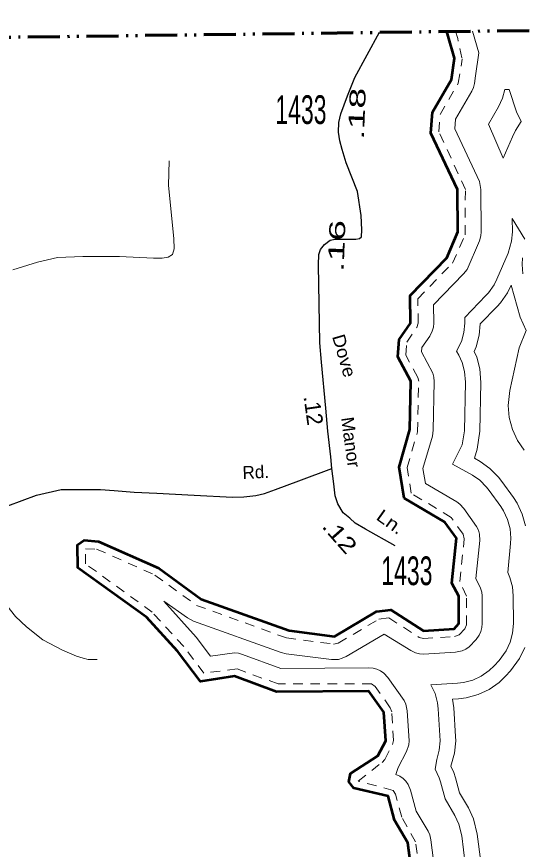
# Model space of a CAD drawing. Extents: x 670138 to 708207, y 272532 to 310582.
# Drawn here: x 705435 to 706228, y 309276 to 310581 of the extents above; entities that cross this region are included whole.
import ezdxf
from ezdxf.enums import TextEntityAlignment as Align

# ---------------------------------------------------------------- set-up
doc = ezdxf.new("R2010")
doc.units = 0
doc.header["$LTSCALE"] = 10
for name, pattern in [('DASH_DOUBLE_DOT', [9.2, 5, -1.2, 0.3, -1.2, 0.3, -1.2]), ('DOTTED', [1.5, 0.3, -1.2]), ('SHORT_DASHED', [2.7, 1.5, -1.2])]:
    doc.linetypes.add(name, pattern=pattern)
for name, color, linetype, lineweight in [('11', 7, 'Continuous', 40), ('17', 7, 'Continuous', 40), ('32', 7, 'Continuous', 25), ('35', 7, 'Continuous', 13), ('52', 7, 'SHORT_DASHED', 60), ('60', 7, 'Continuous', 40), ('61', 7, 'DOTTED', 13)]:
    doc.layers.add(name, color=color, linetype=linetype, lineweight=lineweight)
doc.layers.add('8', color=7, linetype='Continuous')

msp = doc.modelspace()

# ---------------------------------------------------------------- linework, layer by layer
at = {"layer": '32'}
for points in [[(705929.44, 309872.9), (705928.24, 309891.49), (705923.44, 309931.68), (705920.45, 309967.67), (705913.25, 310039.65), (705910.86, 310070.24), (705908.46, 310192.36), (705909.06, 310208.56), (705912.06, 310216.35), (705918.05, 310224.15), (705927.04, 310230.75), (705934.83, 310232.55), (705967.2, 310232.55), (705973.2, 310233.75), (705976.2, 310236.15), (705976.8, 310246.94), (705975.6, 310269.74), (705969.6, 310307.05), (705952.22, 310352.03), (705945.62, 310373.03), (705942.03, 310386.82), (705940.23, 310400.02), (705940.83, 310415.61), (705943.83, 310428.81), (705954.02, 310457), (705965.42, 310485.84), (706004.35, 310556.82)], [(705421.68, 309814.47), (705466.25, 309831.3), (705505.04, 309840.24), (705566.85, 309840.03), (705588.09, 309838.35), (705619.62, 309835.82), (705654.94, 309834.56), (705713.81, 309831.2), (705773.73, 309828.04), (705791.81, 309828.88), (705810.31, 309830.99), (705823.94, 309833.91), (705841.32, 309839.91), (705877.84, 309853.57), (705929.44, 309872.9)], [(706028.95, 309751.62), (705982.5, 309777.75), (705966.01, 309787.61), (705957.69, 309795), (705947.16, 309803.75), (705939.03, 309817.6), (705934.85, 309830.22), (705932.68, 309849.07), (705929.44, 309872.9)]]:
    msp.add_lwpolyline(points, dxfattribs=at)
at = {"layer": '35'}
msp.add_line((705673.45, 310316.45), (705674.3, 310355.47), dxfattribs=at)
for points in [[(705429.24, 310184.63), (705468.17, 310196.61), (705499.16, 310203.62), (705539.37, 310205.26), (705596.7, 310205.32), (705649.73, 310202.82), (705663.76, 310202.98), (705672.84, 310204.26), (705679.51, 310208.61), (705682.44, 310217.15), (705681.71, 310233.64), (705673.45, 310316.45)], [(705362.18, 309788.38), (705373.49, 309761.02), (705386.69, 309728.28), (705405.41, 309687.01), (705419.7, 309658.51), (705433.3, 309641.02), (705450.55, 309624.71), (705476.33, 309604.32), (705507.03, 309588.13), (705529.06, 309578.68), (705539.43, 309575.7), (705547.38, 309573.93), (705561.43, 309573.47)]]:
    msp.add_lwpolyline(points, dxfattribs=at)
at = {"layer": '52', "linetype": 'DASH_DOUBLE_DOT', "lineweight": 70}
msp.add_lwpolyline([(695972.77, 310349.19), (696727.96, 310377.02), (697746.4, 310412.83), (698472.32, 310437.31), (699175.79, 310461.52), (699590.17, 310467.8), (700563.95, 310481.98), (701359.2, 310492.31), (702729.73, 310510.75), (704274.33, 310537.04), (704694.03, 310551.01), (705268.99, 310547.26), (706338.47, 310561.16), (707219.62, 310574.33), (707670.66, 310581.32), (708126.56, 310579.23)], dxfattribs=at)
at = {"layer": '60', "lineweight": 53}
msp.add_line((706111.81, 310550.94), (706109.69, 310558.19), dxfattribs=at)
msp.add_lwpolyline([(706054.31, 309242.66), (706048.81, 309286.47), (706028.06, 309321.66), (706017.69, 309359.25), (705964.06, 309372.03), (705956.44, 309381.72), (705958.88, 309394.81), (706001.88, 309422.62), (706014.06, 309446.12), (706011.31, 309491.06), (705987.81, 309524.09), (705843.06, 309523.12), (705776.94, 309547.41), (705723.56, 309539.22), (705687.62, 309586.78), (705638.81, 309639.78), (705531.25, 309717.38), (705530.94, 309753.38), (705541, 309760.81), (705563.88, 309758.75), (705658.31, 309716.62), (705724.81, 309668.31), (705862.56, 309619), (705933.56, 309609.94), (705999.44, 309648.66), (706022, 309651.56), (706073.19, 309618.66), (706121.31, 309621.69), (706128.94, 309629.97), (706128.62, 309672.97), (706118, 309693.56), (706125, 309763.88), (706107, 309789.16), (706043, 309826.56), (706035.06, 309875.25), (706052.12, 309933.97), (706053.69, 310010.06), (706032.94, 310048.25), (706035.38, 310075.38), (706052.75, 310101.09), (706052.44, 310144.12), (706110.06, 310203.5), (706127.44, 310244.25), (706126.81, 310310.25), (706085.06, 310398.59), (706087.5, 310431.69), (706117.38, 310482.97), (706121.94, 310516.19), (706111.81, 310550.94)], dxfattribs=at)
at = {"layer": '61', "linetype": 'SHORT_DASHED'}
for points in [[(706133.31, 310516.68), (706127.02, 310547.24), (706123.73, 310558.37)], [(706066.5, 309242.66), (706060.94, 309288), (706039.44, 309326.47), (706029.44, 309362.47), (706025.56, 309368.56), (705971, 309382.91), (706008.5, 309412.41), (706012.69, 309417.03), (706024.88, 309440.5), (706026.25, 309446.88), (706023.5, 309491.81), (706021.19, 309498.12), (705997.75, 309531.16), (705992, 309535.56), (705845.19, 309535.34), (705781.12, 309558.88), (705728.94, 309552.38), (705697.38, 309594.12), (705647.81, 309648.03), (705543.38, 309723.66), (705543.19, 309747.28), (705560.75, 309746.78), (705652.25, 309706), (705717.62, 309658.47), (705858.44, 309607.5), (705932.06, 309597.84), (705939.69, 309599.38), (706003.44, 309636.88), (706019.12, 309638.91), (706066.56, 309608.41), (706073.19, 309606.47), (706122.12, 309609.5), (706129.19, 309612.34), (706137.94, 309621.75), (706141, 309627.88), (706140.88, 309673.06), (706130.5, 309695.97), (706137.12, 309762.69), (706135.56, 309769.97), (706116.94, 309796.25), (706054.12, 309834.19), (706047.56, 309874.47), (706063.88, 309930.56), (706065.88, 310009.81), (706064.44, 310015.88), (706045.44, 310050.81), (706047.25, 310071.16), (706062.88, 310094.28), (706064.94, 310101.09), (706064.62, 310139.22), (706118.81, 310195.03), (706138.62, 310239.47), (706139, 310310.38), (706097.5, 310400.91), (706099.44, 310428), (706127.88, 310476.81), (706134.06, 310514.53), (706133.94, 310515.04)]]:
    msp.add_lwpolyline(points, dxfattribs=at)
at = {"layer": '61', "linetype": 'Continuous'}
for points in [[(706155.03, 310488.53), (706160.26, 310524.77), (706150.19, 310558.72)], [(706070.38, 310056), (706070.94, 310062.72), (706083.06, 310080.62), (706087.12, 310088.59), (706088.81, 310094.75), (706089.31, 310101.09), (706089.12, 310129.41), (706136.31, 310178.03), (706141.75, 310185.22), (706161.12, 310229.91), (706163.44, 310237.91), (706164, 310244.25), (706163.38, 310310.59), (706161.19, 310322.78), (706122.25, 310405.5), (706123.38, 310420.59), (706149, 310464.53), (706151.75, 310470.44), (706153.38, 310476.62), (706155.03, 310488.53)], [(706138.94, 309253.28), (706133.44, 309297.09), (706128.94, 309315.66), (706122.75, 309329.12), (706107.31, 309355.25), (706100, 309381.94), (706097.88, 309388.44), (706091.62, 309401.91), (706094.19, 309416.94), (706098.12, 309431.31), (706099.38, 309446.12), (706096.5, 309496.28), (706095.38, 309505.88), (706091.5, 309520.25), (706085.06, 309534), (706126.69, 309536.5), (706136.12, 309537.62), (706150.5, 309541.47), (706164, 309547.75), (706176.19, 309556.31), (706184.19, 309563.97), (706191.81, 309572.28), (706202.88, 309587.31), (706209.12, 309600.81), (706213, 309615.16), (706214.31, 309630), (706214, 309673.56), (706212.69, 309687.78), (706208.81, 309702.16), (706205.38, 309710.03), (706209.88, 309755.44), (706210.31, 309763.88), (706209.06, 309778.72), (706205.19, 309793.06), (706198.94, 309806.56), (706194.56, 309813.38), (706176.56, 309838.66), (706172.38, 309844.03), (706161.88, 309854.56), (706150.06, 309862.84), (706118.75, 309880.06), (706122.5, 309887.34), (706134.12, 309910.16), (706137.5, 309932.25), (706139, 310008.38), (706137.69, 310024.91), (706133.81, 310039.25), (706128.62, 310050.81), (706125.31, 310056.97), (706132.94, 310071.91), (706136.81, 310086.28), (706138.12, 310101.09), (706138, 310109.78), (706171.31, 310144.09), (706175.44, 310148.66), (706183.94, 310160.84), (706188.56, 310170.03), (706205.94, 310210.78), (706211.5, 310229.44), (706212.75, 310244.25), (706212.62, 310265.03), (706232.12, 310232.41)], [(706228.62, 310203.09), (706228, 310192.91), (706229.31, 310178.09)], [(706233.06, 309782.94), (706228.06, 309801.41), (706220, 309818.75), (706214.38, 309827.5), (706196.38, 309852.78), (706191.06, 309859.69), (706177.56, 309873.22), (706162.31, 309883.91), (706153.44, 309889.16), (706157.5, 309903.34), (706161.88, 309931.78), (706163.38, 310007.88), (706161.69, 310029.12), (706156.75, 310047.59), (706152.62, 310056.72), (706155.88, 310063.56), (706160.81, 310082.06), (706162.38, 310099.84), (706188.81, 310127.12), (706194.12, 310133), (706205.06, 310148.66), (706211, 310160.47), (706224.88, 310110.34), (706234.19, 310089.62), (706223.31, 310062.03), (706208.69, 309995.44), (706206.06, 309971.91), (706207.75, 309952.84), (706212.69, 309934.38), (706220.75, 309917.03), (706231.31, 309902.03)], [(706090.88, 309242.66), (706085.06, 309291.03), (706083.19, 309298.97), (706080.5, 309304.75), (706062.06, 309336.03), (706053, 309368.97), (706049.44, 309377.53), (706045.75, 309382.75), (706041.25, 309387.25), (706036, 309390.91), (706030.19, 309393.59), (706033.56, 309404.34), (706046.5, 309429.28), (706050.12, 309439.78), (706050.62, 309446.12), (706047.81, 309493.28), (706045.69, 309503.59), (706043, 309509.34), (706017.62, 309545.28), (706011.38, 309552.12), (706006.12, 309555.78), (706000.31, 309558.47), (705994.19, 309560.12), (705987.81, 309560.69), (705849.44, 309559.75), (705789.5, 309581.75), (705783.25, 309583.44), (705776.94, 309584), (705739.56, 309578.69), (705716.81, 309608.84), (705666.25, 309665.28), (705703.31, 309638.75), (705712.44, 309633.88), (705850.25, 309584.53), (705857.94, 309582.69), (705928.94, 309573.66), (705939.94, 309573.91), (705946.06, 309575.56), (705951.88, 309578.25), (706011.56, 309613.34), (706053.38, 309587.88), (706060.69, 309584.28), (706066.88, 309582.62), (706073.19, 309582.06), (706123.62, 309585.19), (706133.81, 309587.31), (706139.62, 309590), (706144.88, 309593.66), (706155.94, 309605.25), (706160.69, 309611.69), (706163.31, 309617.47), (706165, 309623.62), (706165.56, 309629.97), (706165.25, 309673.22), (706164.69, 309679.31), (706163, 309685.47), (706155.5, 309700.75), (706161.44, 309760.28), (706161.06, 309770.22), (706159.38, 309776.41), (706156.69, 309782.19), (706136.81, 309810.38), (706130.56, 309817.19), (706125.44, 309820.75), (706076.31, 309849.44), (706072.5, 309872.97), (706087.25, 309923.75), (706088.75, 309933.25), (706090.25, 310009.34), (706089.69, 310016.41), (706088.06, 310022.59), (706070.38, 310056)], [(706163.19, 309256.31), (706157.69, 309300.09), (706151.88, 309324), (706143.81, 309341.34), (706130.06, 309364.81), (706123.5, 309388.41), (706120.81, 309396.78), (706116.25, 309406.53), (706122.12, 309427.09), (706123.81, 309446.12), (706123.56, 309452.81), (706120.81, 309497.75), (706119, 309511.59), (706128.19, 309512.16), (706140.38, 309513.62), (706158.94, 309518.56), (706176.19, 309526.66), (706191.88, 309537.62), (706202.19, 309547.5), (706209.81, 309555.81), (706224, 309575.12), (706232.06, 309592.47)]]:
    msp.add_lwpolyline(points, dxfattribs=at)
msp.add_lwpolyline([(706198.5, 310359.28), (706175.25, 310412.75), (706191.12, 310440), (706197.5, 310453.78), (706201.12, 310467.12), (706207.88, 310467.22), (706219.38, 310432.12), (706226.31, 310416.84), (706217.5, 310402.75), (706212.69, 310393.03)], close=True, dxfattribs=at)

# ---------------------------------------------------------------- texts
at = {"layer": '11'}
for s, rotation, width, p in [('Dove', 286.23, 1.1, (705939.44, 310047.06)), ('Manor', 277.953, 1.05, (705949.43, 309913.02)), ('Ln.', 324.58, 1.2, (706015.7, 309781.27))]:
    msp.add_text(s, height=20, rotation=rotation, dxfattribs=dict(at, width=width)).set_placement(p, align=Align.CENTER)
msp.add_text('Rd.', height=20, rotation=2.57, dxfattribs=at).set_placement((705810.71, 309857.53), align=Align.CENTER)
at = {"layer": '17'}
for s, rotation, width, p in [('.18', 87.799, 1.75, (705981.36, 310428.7)), ('.16', 87.881, 1.75, (705949.56, 310221.42)), ('.12', 311.42, 1.3, (705932.69, 309759.07))]:
    msp.add_text(s, height=25, rotation=rotation, dxfattribs=dict(at, width=width)).set_placement(p, align=Align.CENTER)
msp.add_text('.12', height=25, rotation=277.953, dxfattribs=at).set_placement((705888.37, 309962.49), align=Align.CENTER)
at = {"layer": '8', "width": 0.6}
for p in [(705881.1, 310413.1), (706047.26, 309690.24)]:
    msp.add_text('1433', height=45, dxfattribs=at).set_placement(p, align=Align.CENTER)

doc.saveas('drawing.dxf')
